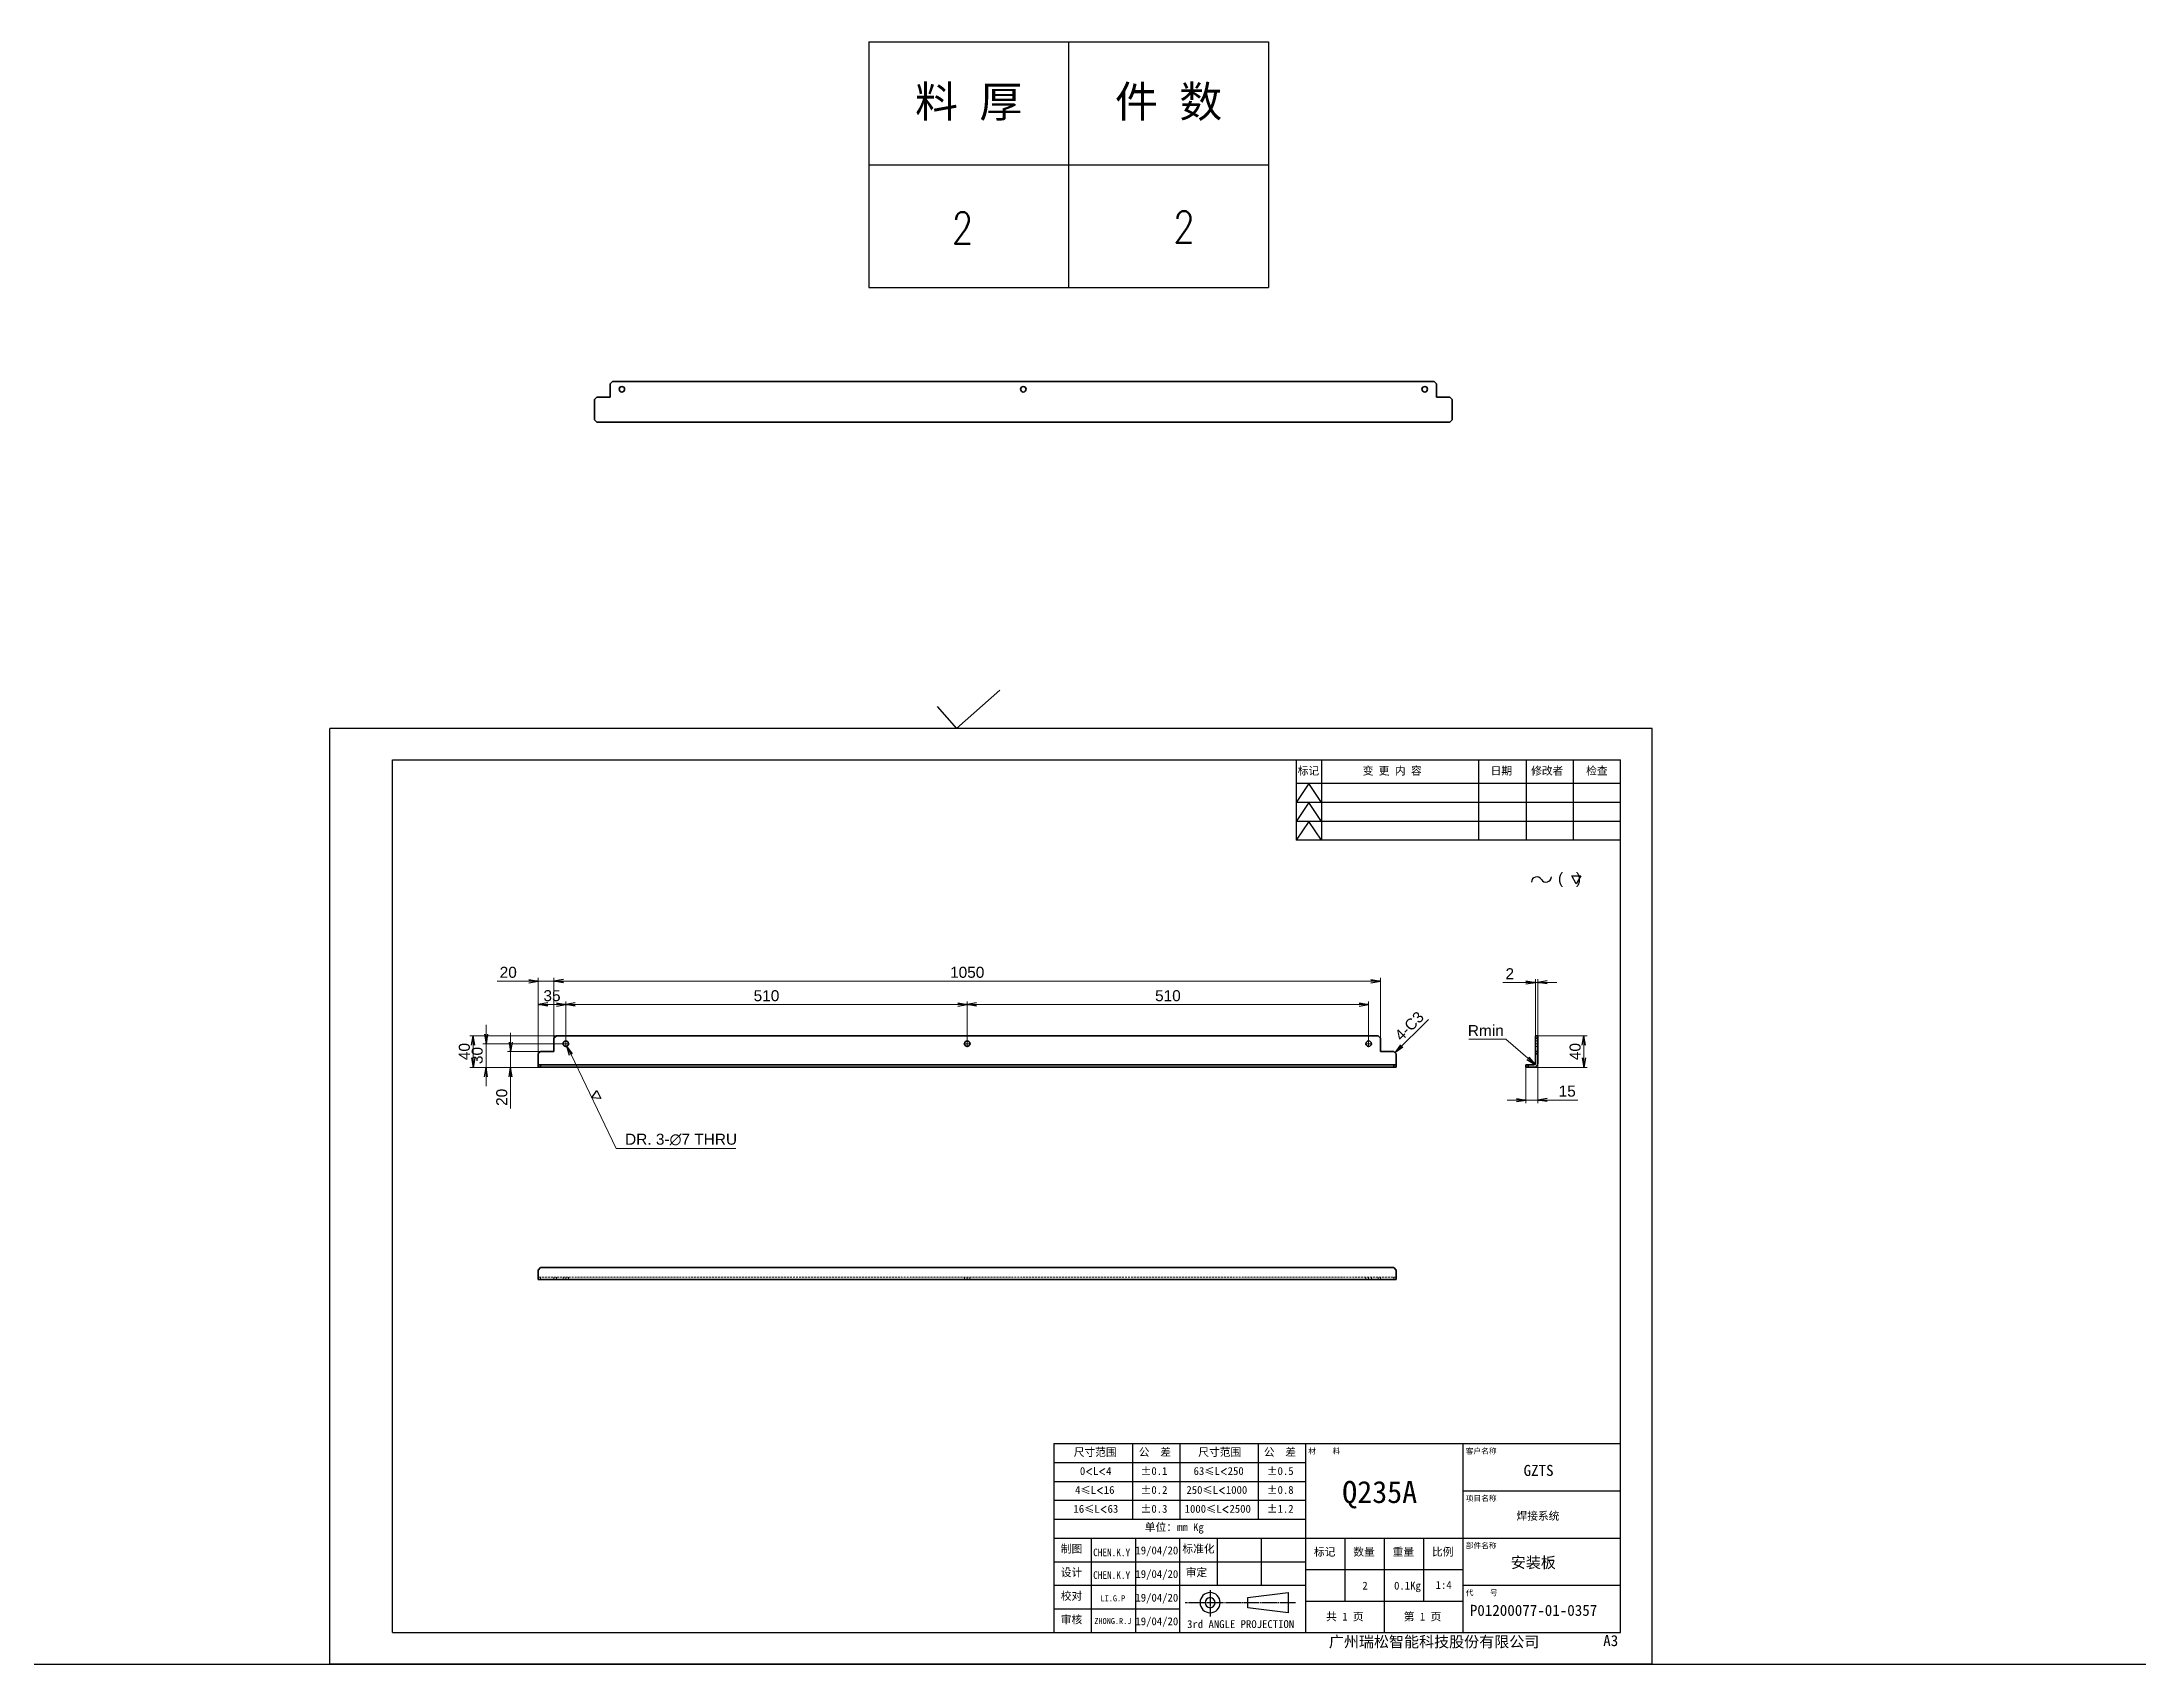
# Model space of a CAD drawing. Header units: millimetres. Extents: x -1727 to 307751, y -105919 to 6637.
# Drawn here: x 19377 to 22040, y -21091 to -19031 of the extents above; entities that cross this region are included whole.
import ezdxf
from ezdxf.enums import TextEntityAlignment as Align

# ---------------------------------------------------------------- set-up
doc = ezdxf.new("R2010")
doc.units = ezdxf.units.MM
doc.linetypes.add('CENTER-HOKUTO', pattern=[23, 20, -1, 1, -1])
doc.linetypes.add('HIDDEN-HOKUTO', pattern=[3.8, 2.5, -1.3])
for name, color, linetype in [('AM_7', 2, 'CENTER-HOKUTO'), ('AM_HID', 1, 'HIDDEN-HOKUTO'), ('TITLE_FRAME', 7, 'Continuous'), ('WORD_DIM', 253, 'Continuous')]:
    doc.layers.add(name, color=color, linetype=linetype)
doc.layers.add('SOLID LINE', color=7, linetype='Continuous', lineweight=30)
doc.styles.add('DIM', font='txt.shx', dxfattribs={"width": 0.8, "bigfont": 'bigfont.shx'})
doc.styles.get("Standard").update_dxf_attribs({"font": 'arial.ttf'})
doc.dimstyles.new('STANDARD 1-4', dxfattribs={"dimscale": 4, "dimtxt": 3.5, "dimasz": 3, "dimexe": 1, "dimexo": 0, "dimgap": 1, "dimtad": 3, "dimdsep": 46, "dimtxsty": 'Standard', "dimblk1": 'OPEN', "dimblk2": 'OPEN', "dimsah": 1, "dimcen": 0, "dimclrd": 256, "dimclre": 256, "dimclrt": 3, "dimazin": 2, "dimtfac": 1, "dimtmove": 0, "dimatfit": 3, "dimldrblk": 'OPEN', "dimfxl": 0, "dimtolj": 1, "dimtzin": 0, "dimlwd": 13, "dimlwe": 13, "dimarcsym": 0})
doc.dimstyles.new('STANDARD 1-4$3', dxfattribs={"dimscale": 4, "dimtxt": 3.5, "dimasz": 3, "dimexe": 1, "dimexo": 0, "dimgap": 1, "dimtad": 3, "dimtoh": 1, "dimdsep": 46, "dimtxsty": 'Standard', "dimblk1": 'OPEN', "dimblk2": 'OPEN', "dimsah": 1, "dimcen": 0, "dimclrd": 256, "dimclre": 256, "dimclrt": 3, "dimazin": 2, "dimtfac": 1, "dimtmove": 0, "dimatfit": 3, "dimldrblk": 'OPEN', "dimfxl": 0, "dimtolj": 1, "dimtzin": 0, "dimlwd": 13, "dimlwe": 13, "dimarcsym": 0})
doc.dimstyles.new('STANDARD 1-4$4', dxfattribs={"dimscale": 4, "dimtxt": 3.5, "dimasz": 3, "dimexe": 1, "dimexo": 0, "dimgap": 1, "dimtad": 3, "dimtoh": 1, "dimdsep": 46, "dimtxsty": 'Standard', "dimblk1": 'OPEN', "dimblk2": 'OPEN', "dimsah": 1, "dimcen": 0, "dimclrd": 256, "dimclre": 256, "dimclrt": 3, "dimazin": 2, "dimtfac": 1, "dimtmove": 0, "dimatfit": 3, "dimldrblk": 'OPEN', "dimfxl": 0, "dimtolj": 1, "dimtzin": 0, "dimlwd": 13, "dimlwe": 13, "dimarcsym": 0})

# ---------------------------------------------------------------- blocks, each defined once
blk = doc.blocks.new('shiage0')
at = {"layer": 'WORD_DIM', "color": 3, "linetype": 'Continuous'}
for centre, start, end in [((1.69, 0), 30, 180), ((4.61, 1.69), 210, 0)]:
    blk.add_arc(centre, 1.69, start, end, dxfattribs=at)
blk = doc.blocks.new('12')
at = {"layer": 'TITLE_FRAME', "color": 3, "linetype": 'Continuous'}
blk.add_lwpolyline([(20.46, 3.03), (19.01, 5.53), (21.9, 5.53)], close=True, dxfattribs=at)
blk.add_blockref('shiage0', (6.23, 3.56), dxfattribs=at)
blk.add_text('(   )', height=3.5, dxfattribs=at).set_placement((14.64, 3.08))
blk = doc.blocks.new('_OPEN')
at = {"color": 0}
for p, q in [((-1, 0.17), (0, 0)), ((-1, -0.17), (0, 0)), ((0, 0), (-1, 0))]:
    blk.add_line(p, q, dxfattribs=at)
blk = doc.blocks.new('*D838')
at = {"layer": 'DEFPOINTS', "color": 0, "linetype": 'Continuous', "ltscale": 5, "transparency": 16777216}
for p in [(21262.6, -20332.9), (21277.6, -20326.5), (21277.6, -20374.4)]:
    blk.add_point(p, dxfattribs=at)
at = {"layer": 'WORD_DIM', "linetype": 'Continuous', "lineweight": 13, "ltscale": 5, "transparency": 16777216}
for p, q in [((21262.6, -20332.9), (21262.6, -20378.4)), ((21277.6, -20326.5), (21277.6, -20378.4)), ((21250.6, -20374.4), (21238.6, -20374.4)), ((21262.6, -20374.4), (21277.6, -20374.4)), ((21289.6, -20374.4), (21328.4, -20374.4))]:
    blk.add_line(p, q, dxfattribs=at)
at = {"layer": 'WORD_DIM', "linetype": 'Continuous', "lineweight": 13, "ltscale": 5, "transparency": 16777216, "xscale": 12, "yscale": 12, "zscale": 12}
blk.add_blockref('_OPEN', (21262.6, -20374.4), dxfattribs=at)
at = {"layer": 'WORD_DIM', "linetype": 'Continuous', "lineweight": 13, "ltscale": 5, "transparency": 16777216, "xscale": 12, "yscale": 12, "zscale": 12, "rotation": 180}
blk.add_blockref('_OPEN', (21277.6, -20374.4), dxfattribs=at)
at = {"layer": 'WORD_DIM', "color": 3, "linetype": 'Continuous', "ltscale": 5, "transparency": 16777216, "insert": (21315, -20363.2), "char_height": 14, "attachment_point": 5}
blk.add_mtext('\\A1;15', dxfattribs=at)
blk = doc.blocks.new('*D839')
at = {"layer": 'DEFPOINTS', "color": 0, "linetype": 'Continuous', "ltscale": 5, "transparency": 16777216}
for p in [(21277.6, -20292.9), (21336.2, -20292.9), (21272.6, -20332.9)]:
    blk.add_point(p, dxfattribs=at)
at = {"layer": 'WORD_DIM', "linetype": 'Continuous', "lineweight": 13, "ltscale": 5, "transparency": 16777216}
for p, q in [((21277.6, -20292.9), (21340.2, -20292.9)), ((21336.2, -20320.9), (21336.2, -20304.9)), ((21272.6, -20332.9), (21340.2, -20332.9))]:
    blk.add_line(p, q, dxfattribs=at)
at = {"layer": 'WORD_DIM', "linetype": 'Continuous', "lineweight": 13, "ltscale": 5, "transparency": 16777216, "xscale": 12, "yscale": 12, "zscale": 12}
for p, rotation in [((21336.2, -20292.9), 90), ((21336.2, -20332.9), 270)]:
    blk.add_blockref('_OPEN', p, dxfattribs=dict(at, rotation=rotation))
at = {"layer": 'WORD_DIM', "color": 3, "linetype": 'Continuous', "ltscale": 5, "transparency": 16777216, "insert": (21325.1, -20312.9), "char_height": 14, "attachment_point": 5, "rotation": 90}
blk.add_mtext('\\A1;40', dxfattribs=at)
blk = doc.blocks.new('*D840')
at = {"layer": 'DEFPOINTS', "color": 0, "linetype": 'Continuous', "ltscale": 5, "transparency": 16777216}
for p in [(21272.6, -20327.9), (21274.1, -20329.2)]:
    blk.add_point(p, dxfattribs=at)
at = {"layer": 'WORD_DIM', "linetype": 'ByBlock', "lineweight": 13, "ltscale": 5, "transparency": 16777216}
for p, q in [((21190.2, -20297.2), (21236.9, -20297.2)), ((21236.9, -20297.2), (21265, -20321.3))]:
    blk.add_line(p, q, dxfattribs=at)
at = {"layer": 'WORD_DIM', "linetype": 'Continuous', "lineweight": 13, "ltscale": 5, "transparency": 16777216, "xscale": 12, "yscale": 12, "zscale": 12, "rotation": 319.2910972213878}
blk.add_blockref('_OPEN', (21274.1, -20329.2), dxfattribs=at)
at = {"layer": 'WORD_DIM', "color": 3, "linetype": 'Continuous', "ltscale": 5, "transparency": 16777216, "insert": (21211.6, -20286.2), "char_height": 14, "attachment_point": 5}
blk.add_mtext('\\A1;Rmin', dxfattribs=at)
blk = doc.blocks.new('*D841')
at = {"layer": 'DEFPOINTS', "color": 0, "linetype": 'Continuous', "ltscale": 5, "transparency": 16777216}
for p in [(20030.7, -20292.9), (19925, -20332.9), (20007.7, -20332.9)]:
    blk.add_point(p, dxfattribs=at)
at = {"layer": 'WORD_DIM', "linetype": 'Continuous', "lineweight": 13, "ltscale": 5, "transparency": 16777216}
for p, q in [((20030.7, -20292.9), (19921, -20292.9)), ((19925, -20304.9), (19925, -20320.9)), ((20007.7, -20332.9), (19921, -20332.9))]:
    blk.add_line(p, q, dxfattribs=at)
at = {"layer": 'WORD_DIM', "linetype": 'Continuous', "lineweight": 13, "ltscale": 5, "transparency": 16777216, "xscale": 12, "yscale": 12, "zscale": 12}
for p, rotation in [((19925, -20292.9), 90), ((19925, -20332.9), 270)]:
    blk.add_blockref('_OPEN', p, dxfattribs=dict(at, rotation=rotation))
at = {"layer": 'WORD_DIM', "color": 3, "linetype": 'Continuous', "ltscale": 5, "transparency": 16777216, "insert": (19913.9, -20312.9), "char_height": 14, "attachment_point": 5, "rotation": 90}
blk.add_mtext('\\A1;40', dxfattribs=at)
blk = doc.blocks.new('*D842')
at = {"layer": 'DEFPOINTS', "color": 0, "linetype": 'Continuous', "ltscale": 5, "transparency": 16777216}
for p in [(20007.7, -20223.4), (20007.7, -20315.9), (20027.7, -20295.9)]:
    blk.add_point(p, dxfattribs=at)
at = {"layer": 'WORD_DIM', "linetype": 'Continuous', "lineweight": 13, "ltscale": 5, "transparency": 16777216}
for p, q in [((19995.7, -20223.4), (19955.5, -20223.4)), ((20007.7, -20315.9), (20007.7, -20219.4)), ((20027.7, -20223.4), (20007.7, -20223.4)), ((20027.7, -20295.9), (20027.7, -20219.4)), ((20039.7, -20223.4), (20051.7, -20223.4))]:
    blk.add_line(p, q, dxfattribs=at)
at = {"layer": 'WORD_DIM', "linetype": 'Continuous', "lineweight": 13, "ltscale": 5, "transparency": 16777216, "xscale": 12, "yscale": 12, "zscale": 12}
blk.add_blockref('_OPEN', (20007.7, -20223.4), dxfattribs=at)
at = {"layer": 'WORD_DIM', "linetype": 'Continuous', "lineweight": 13, "ltscale": 5, "transparency": 16777216, "xscale": 12, "yscale": 12, "zscale": 12, "rotation": 180}
blk.add_blockref('_OPEN', (20027.7, -20223.4), dxfattribs=at)
at = {"layer": 'WORD_DIM', "color": 3, "linetype": 'Continuous', "ltscale": 5, "transparency": 16777216, "insert": (19969.6, -20212.3), "char_height": 14, "attachment_point": 5}
blk.add_mtext('\\A1;20', dxfattribs=at)
blk = doc.blocks.new('*D843')
at = {"layer": 'DEFPOINTS', "color": 0, "linetype": 'Continuous', "ltscale": 5, "transparency": 16777216}
for p in [(21077.7, -20223.4), (20027.7, -20295.9), (21077.7, -20295.9)]:
    blk.add_point(p, dxfattribs=at)
at = {"layer": 'WORD_DIM', "linetype": 'Continuous', "lineweight": 13, "ltscale": 5, "transparency": 16777216}
for p, q in [((20027.7, -20295.9), (20027.7, -20219.4)), ((20039.7, -20223.4), (21065.7, -20223.4)), ((21077.7, -20295.9), (21077.7, -20219.4))]:
    blk.add_line(p, q, dxfattribs=at)
at = {"layer": 'WORD_DIM', "linetype": 'Continuous', "lineweight": 13, "ltscale": 5, "transparency": 16777216, "xscale": 12, "yscale": 12, "zscale": 12, "rotation": 180}
blk.add_blockref('_OPEN', (20027.7, -20223.4), dxfattribs=at)
at = {"layer": 'WORD_DIM', "linetype": 'Continuous', "lineweight": 13, "ltscale": 5, "transparency": 16777216, "xscale": 12, "yscale": 12, "zscale": 12}
blk.add_blockref('_OPEN', (21077.7, -20223.4), dxfattribs=at)
at = {"layer": 'WORD_DIM', "color": 3, "linetype": 'Continuous', "ltscale": 5, "transparency": 16777216, "insert": (20552.7, -20212.3), "char_height": 14, "attachment_point": 5}
blk.add_mtext('\\A1;1050', dxfattribs=at)
blk = doc.blocks.new('*D844')
at = {"layer": 'DEFPOINTS', "color": 0, "linetype": 'Continuous', "ltscale": 5, "transparency": 16777216}
for p in [(20010.7, -20312.9), (19972.6, -20332.9), (20010.7, -20332.9)]:
    blk.add_point(p, dxfattribs=at)
at = {"layer": 'WORD_DIM', "linetype": 'Continuous', "lineweight": 13, "ltscale": 5, "transparency": 16777216}
for p, q in [((19972.6, -20300.9), (19972.6, -20288.9)), ((20010.7, -20312.9), (19968.6, -20312.9)), ((19972.6, -20312.9), (19972.6, -20332.9)), ((20010.7, -20332.9), (19968.6, -20332.9)), ((19972.6, -20344.9), (19972.6, -20385.1))]:
    blk.add_line(p, q, dxfattribs=at)
at = {"layer": 'WORD_DIM', "linetype": 'Continuous', "lineweight": 13, "ltscale": 5, "transparency": 16777216, "xscale": 12, "yscale": 12, "zscale": 12}
for p, rotation in [((19972.6, -20312.9), 270), ((19972.6, -20332.9), 90)]:
    blk.add_blockref('_OPEN', p, dxfattribs=dict(at, rotation=rotation))
at = {"layer": 'WORD_DIM', "color": 3, "linetype": 'Continuous', "ltscale": 5, "transparency": 16777216, "insert": (19961.4, -20371), "char_height": 14, "attachment_point": 5, "rotation": 90}
blk.add_mtext('\\A1;20', dxfattribs=at)
blk = doc.blocks.new('*D845')
at = {"layer": 'DEFPOINTS', "color": 0, "linetype": 'Continuous', "ltscale": 5, "transparency": 16777216}
for p in [(20042.7, -20253.1), (20007.7, -20315.9), (20042.7, -20298.3)]:
    blk.add_point(p, dxfattribs=at)
at = {"layer": 'WORD_DIM', "linetype": 'Continuous', "lineweight": 13, "ltscale": 5, "transparency": 16777216}
for p, q in [((20007.7, -20315.9), (20007.7, -20249.1)), ((20019.7, -20253.1), (20030.7, -20253.1)), ((20042.7, -20298.3), (20042.7, -20249.1))]:
    blk.add_line(p, q, dxfattribs=at)
at = {"layer": 'WORD_DIM', "linetype": 'Continuous', "lineweight": 13, "ltscale": 5, "transparency": 16777216, "xscale": 12, "yscale": 12, "zscale": 12, "rotation": 180}
blk.add_blockref('_OPEN', (20007.7, -20253.1), dxfattribs=at)
at = {"layer": 'WORD_DIM', "linetype": 'Continuous', "lineweight": 13, "ltscale": 5, "transparency": 16777216, "xscale": 12, "yscale": 12, "zscale": 12}
blk.add_blockref('_OPEN', (20042.7, -20253.1), dxfattribs=at)
at = {"layer": 'WORD_DIM', "color": 3, "linetype": 'Continuous', "ltscale": 5, "transparency": 16777216, "insert": (20025.2, -20242), "char_height": 14, "attachment_point": 5}
blk.add_mtext('\\A1;35', dxfattribs=at)
blk = doc.blocks.new('*D846')
at = {"layer": 'DEFPOINTS', "color": 0, "linetype": 'Continuous', "ltscale": 5, "transparency": 16777216}
for p in [(20552.7, -20253.1), (20042.7, -20298.3), (20552.7, -20298.3)]:
    blk.add_point(p, dxfattribs=at)
at = {"layer": 'WORD_DIM', "linetype": 'Continuous', "lineweight": 13, "ltscale": 5, "transparency": 16777216}
for p, q in [((20042.7, -20298.3), (20042.7, -20249.1)), ((20054.7, -20253.1), (20540.7, -20253.1)), ((20552.7, -20298.3), (20552.7, -20249.1))]:
    blk.add_line(p, q, dxfattribs=at)
at = {"layer": 'WORD_DIM', "linetype": 'Continuous', "lineweight": 13, "ltscale": 5, "transparency": 16777216, "xscale": 12, "yscale": 12, "zscale": 12, "rotation": 180}
blk.add_blockref('_OPEN', (20042.7, -20253.1), dxfattribs=at)
at = {"layer": 'WORD_DIM', "linetype": 'Continuous', "lineweight": 13, "ltscale": 5, "transparency": 16777216, "xscale": 12, "yscale": 12, "zscale": 12}
blk.add_blockref('_OPEN', (20552.7, -20253.1), dxfattribs=at)
at = {"layer": 'WORD_DIM', "color": 3, "linetype": 'Continuous', "ltscale": 5, "transparency": 16777216, "insert": (20297.7, -20242), "char_height": 14, "attachment_point": 5}
blk.add_mtext('\\A1;510', dxfattribs=at)
blk = doc.blocks.new('*D847')
at = {"layer": 'DEFPOINTS', "color": 0, "linetype": 'Continuous', "ltscale": 5, "transparency": 16777216}
for p in [(21062.7, -20253.1), (20552.7, -20298.3), (21062.7, -20298.3)]:
    blk.add_point(p, dxfattribs=at)
at = {"layer": 'WORD_DIM', "linetype": 'Continuous', "lineweight": 13, "ltscale": 5, "transparency": 16777216}
for p, q in [((20552.7, -20298.3), (20552.7, -20249.1)), ((20564.7, -20253.1), (21050.7, -20253.1)), ((21062.7, -20298.3), (21062.7, -20249.1))]:
    blk.add_line(p, q, dxfattribs=at)
at = {"layer": 'WORD_DIM', "linetype": 'Continuous', "lineweight": 13, "ltscale": 5, "transparency": 16777216, "xscale": 12, "yscale": 12, "zscale": 12, "rotation": 180}
blk.add_blockref('_OPEN', (20552.7, -20253.1), dxfattribs=at)
at = {"layer": 'WORD_DIM', "linetype": 'Continuous', "lineweight": 13, "ltscale": 5, "transparency": 16777216, "xscale": 12, "yscale": 12, "zscale": 12}
blk.add_blockref('_OPEN', (21062.7, -20253.1), dxfattribs=at)
at = {"layer": 'WORD_DIM', "color": 3, "linetype": 'Continuous', "ltscale": 5, "transparency": 16777216, "insert": (20807.7, -20242), "char_height": 14, "attachment_point": 5}
blk.add_mtext('\\A1;510', dxfattribs=at)
blk = doc.blocks.new('*D848')
at = {"layer": 'DEFPOINTS', "color": 0, "linetype": 'Continuous', "ltscale": 5, "transparency": 16777216}
for p in [(20038.1, -20302.9), (19941.4, -20332.9), (20007.7, -20332.9)]:
    blk.add_point(p, dxfattribs=at)
at = {"layer": 'WORD_DIM', "linetype": 'Continuous', "lineweight": 13, "ltscale": 5, "transparency": 16777216}
for p, q in [((19941.4, -20290.9), (19941.4, -20278.9)), ((20038.1, -20302.9), (19937.4, -20302.9)), ((19941.4, -20302.9), (19941.4, -20332.9)), ((20007.7, -20332.9), (19937.4, -20332.9)), ((19941.4, -20344.9), (19941.4, -20356.9))]:
    blk.add_line(p, q, dxfattribs=at)
at = {"layer": 'WORD_DIM', "linetype": 'Continuous', "lineweight": 13, "ltscale": 5, "transparency": 16777216, "xscale": 12, "yscale": 12, "zscale": 12}
for p, rotation in [((19941.4, -20302.9), 270), ((19941.4, -20332.9), 90)]:
    blk.add_blockref('_OPEN', p, dxfattribs=dict(at, rotation=rotation))
at = {"layer": 'WORD_DIM', "color": 3, "linetype": 'Continuous', "ltscale": 5, "transparency": 16777216, "insert": (19930.2, -20317.9), "char_height": 14, "attachment_point": 5, "rotation": 90}
blk.add_mtext('\\A1;30', dxfattribs=at)
blk = doc.blocks.new('*D849')
at = {"layer": 'DEFPOINTS', "color": 0, "linetype": 'Continuous', "ltscale": 5, "transparency": 16777216}
for p in [(20041.2, -20299.7), (20044.2, -20306)]:
    blk.add_point(p, dxfattribs=at)
at = {"layer": 'WORD_DIM', "linetype": 'Continuous', "lineweight": 13, "ltscale": 5, "transparency": 16777216}
for p, q in [((20106.8, -20436.1), (20049.4, -20316.8)), ((20258.8, -20436.1), (20106.8, -20436.1))]:
    blk.add_line(p, q, dxfattribs=at)
at = {"layer": 'WORD_DIM', "linetype": 'Continuous', "lineweight": 13, "ltscale": 5, "transparency": 16777216, "xscale": 12, "yscale": 12, "zscale": 12, "rotation": 115.6951908472798}
blk.add_blockref('_OPEN', (20044.2, -20306), dxfattribs=at)
at = {"layer": 'WORD_DIM', "color": 3, "linetype": 'Continuous', "ltscale": 5, "transparency": 16777216, "insert": (20189.2, -20424.6), "char_height": 14, "attachment_point": 5}
blk.add_mtext('\\A1;DR. 3-∅7 THRU', dxfattribs=at)
blk = doc.blocks.new('shiage1')
at = {"layer": 'WORD_DIM', "color": 3, "linetype": 'Continuous'}
for p, q in [((0, 0), (-1.44, 2.5)), ((-1.44, 2.5), (1.44, 2.5)), ((1.44, 2.5), (0, 0))]:
    blk.add_line(p, q, dxfattribs=at)
blk = doc.blocks.new('*D850')
at = {"layer": 'DEFPOINTS', "color": 0, "linetype": 'Continuous', "ltscale": 5, "transparency": 16777216}
for p in [(21274.6, -20225), (21274.6, -20292.9), (21277.6, -20292.9)]:
    blk.add_point(p, dxfattribs=at)
at = {"layer": 'WORD_DIM', "linetype": 'Continuous', "lineweight": 13, "ltscale": 5, "transparency": 16777216}
for p, q in [((21262.6, -20225), (21233.3, -20225)), ((21274.6, -20292.9), (21274.6, -20221)), ((21277.6, -20225), (21274.6, -20225)), ((21277.6, -20292.9), (21277.6, -20221)), ((21289.6, -20225), (21301.6, -20225))]:
    blk.add_line(p, q, dxfattribs=at)
at = {"layer": 'WORD_DIM', "linetype": 'Continuous', "lineweight": 13, "ltscale": 5, "transparency": 16777216, "xscale": 12, "yscale": 12, "zscale": 12}
blk.add_blockref('_OPEN', (21274.6, -20225), dxfattribs=at)
at = {"layer": 'WORD_DIM', "linetype": 'Continuous', "lineweight": 13, "ltscale": 5, "transparency": 16777216, "xscale": 12, "yscale": 12, "zscale": 12, "rotation": 180}
blk.add_blockref('_OPEN', (21277.6, -20225), dxfattribs=at)
at = {"layer": 'WORD_DIM', "color": 3, "linetype": 'Continuous', "ltscale": 5, "transparency": 16777216, "insert": (21242, -20214), "char_height": 14, "attachment_point": 5}
blk.add_mtext('\\A1;2', dxfattribs=at)
blk = doc.blocks.new('*T16')
at = {"color": 0, "linetype": 'ByBlock', "lineweight": -2, "transparency": 16777216}
for p, q in [((0, 0), (127, 0)), ((0, 0), (0, -78)), ((63.5, 0), (63.5, -78)), ((127, 0), (127, -78)), ((0, -39), (127, -39)), ((0, -78), (127, -78))]:
    blk.add_line(p, q, dxfattribs=at)
at = {"color": 0, "transparency": 16777216, "char_height": 10, "width": 60.5, "attachment_point": 5}
for s, insert in [('{\\fSimSun|b0|i0|c134|p2;料 厚}', (31.75, -19.5)), ('{\\fSimSun|b0|i0|c134|p2;件 数}', (95.25, -19.5))]:
    blk.add_mtext(s, dxfattribs=dict(at, insert=insert))
blk = doc.blocks.new('拆图参数')
blk.add_blockref('*T16', (-63.5, 78))
at = {"style": 'DIM', "width": 0.8}
blk.add_attdef('6', text='', height=10, dxfattribs=at).set_placement((-37.13, 18.91), align=Align.MIDDLE_LEFT)
blk.add_attdef('1', text='', height=10, dxfattribs=at).set_placement((36.65, 19.27), align=Align.MIDDLE_CENTER)

msp = doc.modelspace()

# ---------------------------------------------------------------- linework, layer by layer
at = {"color": 7, "lineweight": 35, "ltscale": 0.106066}
for p, q in [((20101.99037, -19461.84984), (20098.99037, -19464.84984)), ((21145.99036, -19461.84984), (21148.99036, -19464.84984)), ((20078.99037, -19484.84984), (20081.99037, -19481.84984)), ((21168.99036, -19484.84984), (21165.99036, -19481.84984)), ((20007.69773, -20315.86885), (20010.69773, -20312.86885)), ((20030.69773, -20292.86885), (20027.69773, -20295.86885)), ((21074.69773, -20292.86885), (21077.69773, -20295.86885)), ((21097.69773, -20315.86885), (21094.69773, -20312.86885)), ((20010.69777, -20587.24888), (20007.69776, -20590.24888)), ((21094.69773, -20587.25279), (21097.69773, -20590.25279))]:
    msp.add_line(p, q, dxfattribs=at)
at = {"color": 7, "lineweight": 35, "ltscale": 0.425}
for p, q in [((20098.99037, -19464.84984), (20098.99037, -19481.84984)), ((21148.99036, -19464.84984), (21148.99036, -19481.84984)), ((20081.99037, -19481.84984), (20098.99037, -19481.84984)), ((21165.99036, -19481.84984), (21148.99036, -19481.84984)), ((20010.69773, -20312.86885), (20027.69773, -20312.86885)), ((20027.69773, -20295.86885), (20027.69773, -20312.86885)), ((21077.69773, -20295.86885), (21077.69773, -20312.86885)), ((21094.69773, -20312.86885), (21077.69773, -20312.86885)), ((21274.58768, -20295.86885), (21274.58756, -20312.86885)), ((21277.58768, -20295.86885), (21277.58756, -20312.86885))]:
    msp.add_line(p, q, dxfattribs=at)
at = {"color": 7, "lineweight": 35}
for p, q in [((21145.99036, -19461.84984), (20101.99037, -19461.84984)), ((20078.99036, -19510.84984), (20081.99036, -19513.84984)), ((21165.99036, -19513.84984), (20081.99036, -19513.84984)), ((21074.69773, -20292.86885), (20030.69773, -20292.86885)), ((21094.69773, -20329.86885), (20010.69777, -20329.86885)), ((21094.69773, -20332.86885), (20010.69777, -20332.86885)), ((21097.6976, -20602.25279), (20007.69772, -20602.24888)), ((21094.69773, -20587.25279), (20010.69777, -20587.24888))]:
    msp.add_line(p, q, dxfattribs=at)
at = {"color": 7, "lineweight": 35, "ltscale": 0.3}
for p, q in [((20078.99036, -19510.84984), (20078.99037, -19484.84984)), ((21168.99036, -19510.84984), (21168.99036, -19484.84984)), ((21165.99036, -19513.84984), (21168.99036, -19510.84984)), ((20007.69773, -20327.86885), (20007.69773, -20315.86885)), ((21097.69773, -20327.86885), (21097.69773, -20315.86885)), ((21274.58768, -20327.86885), (21274.58768, -20315.86885)), ((21277.58768, -20327.86885), (21277.58768, -20315.86885))]:
    msp.add_line(p, q, dxfattribs=at)
at = {"color": 7, "lineweight": 35, "ltscale": 0.075}
for p, q in [((21277.58768, -20292.86885), (21274.58768, -20292.86885)), ((21274.58768, -20292.86885), (21274.58768, -20295.86885)), ((21277.58768, -20295.86885), (21274.58768, -20295.86885)), ((21277.58768, -20312.86885), (21274.58768, -20312.86885)), ((21274.58768, -20315.86885), (21274.58768, -20312.86885)), ((21277.58768, -20315.86885), (21274.58768, -20315.86885)), ((21277.58768, -20292.86885), (21277.58768, -20295.86885)), ((21277.58768, -20315.86885), (21277.58768, -20312.86885)), ((20010.69777, -20329.86885), (20007.69776, -20329.86885)), ((20007.69776, -20332.86885), (20007.69776, -20329.86885)), ((20010.69777, -20332.86885), (20007.69776, -20332.86885)), ((20010.69777, -20332.86885), (20010.69777, -20329.86885)), ((21094.69773, -20332.86885), (21094.69773, -20329.86885)), ((21094.69773, -20329.86885), (21097.69773, -20329.86885)), ((21094.69773, -20332.86885), (21097.69773, -20332.86885)), ((21097.69773, -20332.86885), (21097.69773, -20329.86885)), ((21262.58768, -20332.86885), (21262.58768, -20329.86885)), ((21262.58768, -20329.86885), (21265.58768, -20329.86885)), ((21262.58768, -20332.86885), (21265.58768, -20332.86885)), ((21265.58768, -20332.86885), (21265.58768, -20329.86885))]:
    msp.add_line(p, q, dxfattribs=at)
at = {"color": 7, "lineweight": 35, "ltscale": 0.05}
for p, q in [((20007.69774, -20329.86885), (20007.69774, -20327.86885)), ((21097.69773, -20329.86885), (21097.69773, -20327.86885))]:
    msp.add_line(p, q, dxfattribs=at)
at = {"color": 7, "lineweight": 35, "ltscale": 0.175}
for p, q in [((21265.58768, -20329.86885), (21272.58768, -20329.86885)), ((21265.58768, -20332.86885), (21272.58768, -20332.86885)), ((20007.69776, -20590.24888), (20007.69774, -20597.24888)), ((21097.69773, -20590.25279), (21097.69773, -20597.25279))]:
    msp.add_line(p, q, dxfattribs=at)
at = {"color": 7, "lineweight": 35, "ltscale": 0.125}
for p, q in [((20007.69772, -20602.24888), (20007.69774, -20597.24888)), ((21097.6976, -20602.25279), (21097.69773, -20597.25279))]:
    msp.add_line(p, q, dxfattribs=at)
msp.add_line((-591.11251, -21090.61879), (40486.51144, -21090.61879))
at = {"color": 7, "lineweight": 35}
for centre in [(20113.99037, -19471.84984), (20623.99036, -19471.84984), (21133.99036, -19471.84984), (20042.69773, -20302.86885), (20552.69773, -20302.86885), (21062.69773, -20302.86885)]:
    msp.add_circle(centre, 3.5, dxfattribs=at)
for radius in [5, 2]:
    msp.add_arc((21272.58768, -20327.86885), radius, 269.99986089, 359.9998588, dxfattribs=at)
at = {"layer": 'AM_7', "lineweight": 13, "ltscale": 0.2275}
msp.add_line((20047.24774, -20302.86885), (20038.14773, -20302.86885), dxfattribs=at)
at = {"layer": 'AM_7', "lineweight": 13, "ltscale": 0.22749}
for p, q in [((20042.69773, -20298.31905), (20042.69773, -20307.41866)), ((20552.69773, -20298.31905), (20552.69773, -20307.41866)), ((21062.69773, -20298.31905), (21062.69773, -20307.41866))]:
    msp.add_line(p, q, dxfattribs=at)
at = {"layer": 'AM_7', "lineweight": 13, "ltscale": 0.227499}
for p, q in [((20557.24771, -20302.86885), (20548.14774, -20302.86885)), ((21067.24765, -20302.86885), (21058.14768, -20302.86885))]:
    msp.add_line(p, q, dxfattribs=at)
at = {"layer": 'AM_7', "lineweight": 13, "ltscale": 0.090125}
msp.add_line((21277.88798, -20302.86885), (21274.283, -20302.86885), dxfattribs=at)
at = {"layer": 'AM_7', "lineweight": 13, "ltscale": 0.089999}
for p, q in [((20042.69772, -20602.54905), (20042.69773, -20598.94908)), ((20552.69773, -20602.55088), (20552.69773, -20598.95091)), ((21062.6976, -20602.55272), (21062.69773, -20598.95274))]:
    msp.add_line(p, q, dxfattribs=at)
at = {"layer": 'AM_HID', "lineweight": 13, "ltscale": 0.075}
for p, q in [((21274.58378, -20315.86885), (21277.58378, -20315.86885)), ((21277.5839, -20295.86885), (21274.5839, -20295.86885)), ((21277.5839, -20299.36885), (21274.5839, -20299.36885)), ((21277.5839, -20306.36885), (21274.5839, -20306.36885)), ((21277.58573, -20299.36885), (21274.58573, -20299.36885)), ((21277.58573, -20306.36885), (21274.58573, -20306.36885)), ((21277.58756, -20299.36885), (21274.58756, -20299.36885)), ((21277.58756, -20306.36885), (21274.58756, -20306.36885)), ((21265.58378, -20332.86885), (21265.58378, -20329.86885)), ((20010.69773, -20599.24888), (20010.69772, -20602.24888)), ((20027.69772, -20602.249), (20027.69773, -20599.249)), ((20030.69772, -20602.249), (20030.69773, -20599.249)), ((20039.19772, -20602.249), (20039.19773, -20599.249)), ((20046.19773, -20602.249), (20046.19773, -20599.249)), ((20549.19773, -20602.25084), (20549.19773, -20599.25084)), ((20556.19773, -20602.25084), (20556.19773, -20599.25084)), ((21059.1976, -20602.25267), (21059.19773, -20599.25267)), ((21066.1976, -20602.25267), (21066.19773, -20599.25267)), ((21074.6976, -20602.25279), (21074.69773, -20599.25279)), ((21077.6976, -20602.25267), (21077.69773, -20599.25267)), ((21094.6976, -20602.25279), (21094.69773, -20599.25279))]:
    msp.add_line(p, q, dxfattribs=at)
at = {"layer": 'AM_HID', "lineweight": 13}
msp.add_line((21097.69773, -20599.25279), (20007.69773, -20599.24888), dxfattribs=at)
at = {"layer": 'TITLE_FRAME', "linetype": 'Continuous'}
for p, q in [((19822.75372, -19942.61897), (21382.75372, -19942.61897)), ((19822.75372, -21050.61897), (19822.75372, -19942.61897)), ((20970.75372, -19942.61897), (20970.75372, -20044.61897)), ((21002.75372, -19942.61897), (21002.75372, -20044.61897)), ((21202.75372, -20044.61897), (21202.75372, -19942.61897)), ((21262.75372, -19942.61897), (21262.75372, -20044.61897)), ((21322.75372, -19942.61897), (21322.75372, -20044.61897)), ((21382.75372, -21050.61897), (21382.75372, -19942.61897)), ((21382.75372, -19972.61897), (20970.75372, -19972.61897)), ((20986.75372, -19972.61897), (20970.75372, -19996.61897)), ((21002.75372, -19996.61897), (20986.75372, -19972.61897)), ((21382.75372, -19996.61897), (20970.75372, -19996.61897)), ((20986.75372, -19996.61897), (20970.75372, -20020.61897)), ((21002.75372, -20020.61897), (20986.75372, -19996.61897)), ((21382.75372, -20020.61897), (20970.75372, -20020.61897)), ((20986.75372, -20020.61897), (20970.75372, -20044.61897)), ((21002.75372, -20044.61897), (20986.75372, -20020.61897)), ((21382.75372, -20044.61897), (20970.75372, -20044.61897)), ((20662.75372, -20810.61897), (21382.75372, -20810.61897)), ((20662.75372, -20810.61897), (20662.75372, -21050.61897)), ((20762.75372, -20810.61897), (20762.75372, -20906.61897)), ((20822.75372, -20810.61897), (20822.75372, -20906.61897)), ((20922.75372, -20906.61897), (20922.75372, -20810.61897)), ((20982.75372, -21050.61897), (20982.75372, -20810.61897)), ((21182.75372, -21050.61897), (21182.75372, -20810.61897)), ((20662.75372, -20834.61897), (20982.75372, -20834.61897)), ((20662.75372, -20858.61897), (20982.75372, -20858.61897)), ((21182.75372, -20870.61897), (21382.75372, -20870.61897)), ((20662.75372, -20882.61897), (20982.75372, -20882.61897)), ((20662.75372, -20906.61897), (20982.75372, -20906.61897)), ((20662.75372, -20930.61897), (21382.75372, -20930.61897)), ((20710.75372, -21050.61897), (20710.75372, -20930.61897)), ((20766.75372, -21050.61897), (20766.75372, -20930.61897)), ((20822.75372, -21050.61897), (20822.75372, -20930.61897)), ((20870.75372, -20990.61897), (20870.75372, -20930.61897)), ((20926.75372, -20990.61897), (20926.75372, -20930.61897)), ((21032.75372, -21010.61897), (21032.75372, -20930.61897)), ((21082.75372, -21050.61897), (21082.75372, -20930.61897)), ((21132.75372, -21010.61897), (21132.75372, -20930.61897)), ((20662.75372, -20960.61897), (20982.75372, -20960.61897)), ((20982.75372, -20970.61897), (21182.75372, -20970.61897)), ((20662.75372, -20990.61897), (20982.75372, -20990.61897)), ((20982.75372, -21010.61897), (21182.75372, -21010.61897)), ((21182.75372, -20990.61897), (21382.75372, -20990.61897)), ((20662.75372, -21020.61897), (20822.75372, -21020.61897)), ((19822.75372, -21050.61897), (21382.75372, -21050.61897))]:
    msp.add_line(p, q, dxfattribs=at)
at = {"layer": 'TITLE_FRAME', "color": 2, "linetype": 'CENTER-HOKUTO'}
for p, q in [((20861.29165, -20996.94529), (20861.29165, -21030.02049)), ((20969.71405, -21012.68929), (20829.68205, -21012.68929))]:
    msp.add_line(p, q, dxfattribs=at)
at = {"layer": 'TITLE_FRAME', "color": 3, "linetype": 'Continuous'}
for p, q in [((20909.29165, -21006.28929), (20960.49165, -20999.88929)), ((20909.29165, -21019.08929), (20909.29165, -21006.28929)), ((20960.49165, -20999.88929), (20960.49165, -21025.48929)), ((20960.49165, -21025.48929), (20909.29165, -21019.08929))]:
    msp.add_line(p, q, dxfattribs=at)
for radius in [12.8, 6.4]:
    msp.add_arc((20861.29165, -21012.68929), radius, 0, 359.98938268, dxfattribs=at)
at = {"layer": 'WORD_DIM', "linetype": 'Continuous', "ltscale": 5}
for p, q in [((20538.90642, -19902.61897), (20594.33996, -19853.91349)), ((20514.53536, -19874.88134), (20538.90642, -19902.61897))]:
    msp.add_line(p, q, dxfattribs=at)
at = {"layer": 'WORD_DIM', "linetype": 'Continuous'}
for p, q in [((19742.75372, -21090.61897), (19742.75372, -19902.61897)), ((21422.75372, -19902.61897), (19742.75372, -19902.61897)), ((21422.75372, -21090.61897), (21422.75372, -19902.61897)), ((21422.75372, -21090.61897), (19742.75372, -21090.61897))]:
    msp.add_line(p, q, dxfattribs=at)

# ---------------------------------------------------------------- block references
at = {"xscale": 4, "yscale": 4, "zscale": 4}
msp.add_blockref('拆图参数', (20681.54227, -19342.82383), dxfattribs=at).add_auto_attribs({'1': '2', '6': '2'})
at = {"layer": 'WORD_DIM', "color": 3, "linetype": 'Continuous', "xscale": 4, "yscale": 4, "zscale": 4}
msp.add_blockref('12', (21244.7092, -20111.98521), dxfattribs=at)
at = {"layer": 'WORD_DIM', "color": 3, "linetype": 'Continuous', "ltscale": 5, "xscale": 4.000000000001452, "yscale": 4, "zscale": 4, "rotation": 295.6951908471644}
msp.add_blockref('shiage1', (20075.80633, -20371.67821), dxfattribs=at)

# ---------------------------------------------------------------- texts
at = {"layer": 'SOLID LINE', "ltscale": 0.5}
for s, insert, char_height, width, attachment_point in [('\\pt20;{\\fSimHei|b0|i0|c134|p2;\\C3;标记}', (20972.54429, -19951.30928), 10, 181.2060754, 1), ('\\pt20;{\\fSimHei|b0|i0|c134|p2;\\C3;变 更 内 容}', (21055.16096, -19951.30928), 10, 181.2060754, 1), ('\\pt20;{\\fSimHei|b0|i0|c134|p2;\\C3;日期}', (21217.65119, -19951.30928), 10, 181.2060754, 1), ('\\pt20;{\\fSimHei|b0|i0|c134|p2;\\C3;修改者}', (21269.12105, -19951.30928), 10, 181.2060754, 1), ('\\pt20;{\\fSimHei|b0|i0|c134|p2;\\C3;检查}', (21339.05258, -19951.30928), 10, 181.2060754, 1), ('\\pt20;{\\fSimHei|b0|i0|c134|p2;\\C3;尺寸范围}', (20688.03357, -20816.50322), 10, 181.2060754, 1), ('\\pt20;{\\fSimHei|b0|i0|c134|p2;\\C3;公  差}', (20770.64853, -20816.50322), 10, 181.2060754, 1), ('\\pt20;{\\fSimHei|b0|i0|c134|p2;\\C3;尺寸范围}', (20846.22338, -20816.50322), 10, 181.2060754, 1), ('\\pt20;{\\fSimHei|b0|i0|c134|p2;\\C3;公  差}', (20929.57796, -20816.50322), 10, 181.2060754, 1), ('{\\fSimHei|b0|i0|c134|p2;\\C3;材    料}', (20986.08643, -20816.67208), 7, 181.2060754, 1), ('\\pt14;{\\fSimHei|b0|i0|c134|p2;\\C3;客户名称}', (21186.08643, -20816.67208), 7, 181.2060754, 1), ('\\pt20;{\\fSimHei|b0|i0|c134|p2;\\C3;0\\Fromans,bigfont|c134;\\H0.9583x;<\\fSimHei|b0|i0|c134|p2;\\H1.044x;L\\Fromans,bigfont|c134;\\H0.9583x;<\\fSimHei|b0|i0|c134|p2;\\H1.044x;4}', (20695.87584, -20840.50322), 10, 181.2060754, 1), ('\\pt20;{\\fSimHei|b0|i0|c134|p2;\\C3;%%P0.1}', (20773.08308, -20840.50322), 10, 181.2060754, 1), ('\\pt20;{\\fSimHei|b0|i0|c134|p2;\\C3;63\\H0.9583x;≤\\H1.044x;L\\Fromans,bigfont|c134;\\H0.9579x;<\\fSimHei|b0|i0|c134|p2;\\H1.044x;250}', (20840.28844, -20840.50322), 10, 181.2060754, 1), ('\\pt20;{\\fSimHei|b0|i0|c134|p2;\\C3;%%P0.5}', (20933.36438, -20840.50322), 10, 181.2060754, 1), ('{\\fSimHei|b0|i0|c134|p2;\\C3;GZTS}', (21259.58385, -20837.75262), 14, 277.4036257, 1), ('\\pt20;{\\fSimHei|b0|i0|c134|p2;\\C3;4\\H0.9583x;≤\\H1.043x;L\\Fromans,bigfont|c134;\\H0.9588x;<\\fSimHei|b0|i0|c134|p2;\\H1.043x;16}', (20689.73978, -20864.50322), 10, 181.2060754, 1), ('\\pt20;{\\fSimHei|b0|i0|c134|p2;\\C3;%%P0.2}', (20773.08308, -20864.50322), 10, 181.2060754, 1), ('\\pt20;{\\fSimHei|b0|i0|c134|p2;\\C3;250\\H0.9583x;≤\\H1.044x;L\\Fromans,bigfont|c134;\\H0.9579x;<\\fSimHei|b0|i0|c134|p2;\\H1.044x;1000}', (20831.15788, -20864.50322), 10, 181.2060754, 1), ('\\pt20;{\\fSimHei|b0|i0|c134|p2;\\C3;%%P0.8}', (20933.36438, -20864.50322), 10, 181.2060754, 1), ('\\pt84;{\\fSimHei|b0|i0|c134|p2;\\C3;Q235A}', (21029.13981, -20858.12099), 28, 277.4036257, 1), ('\\pt14;{\\fSimHei|b0|i0|c134|p2;\\C3;项目名称}', (21186.08643, -20876.67208), 7, 181.2060754, 1), ('\\pt20;{\\fSimHei|b0|i0|c134|p2;\\C3;16\\H0.9583x;≤\\H1.044x;L\\Fromans,bigfont|c134;\\H0.9579x;<\\fSimHei|b0|i0|c134|p2;\\H1.044x;63}', (20687.67958, -20888.50322), 10, 181.2060754, 1), ('\\pt20;{\\fSimHei|b0|i0|c134|p2;\\C3;%%P0.3}', (20773.08308, -20888.50322), 10, 181.2060754, 1), ('\\pt20;{\\fSimHei|b0|i0|c134|p2;\\C3;%%P1.2}', (20933.36438, -20888.50322), 10, 181.2060754, 1), ('{\\fSimHei|b0|i0|c134|p2;\\C3;焊接系统\\P }', (21277.79131, -20911.42553), 10, 200, 5), ('\\pt20;{\\fSimHei|b0|i0|c134|p2;\\C3;单位：mm Kg}', (20778.34486, -20911.74633), 10, 181.2060754, 1), ('\\pt20;{\\fSimHei|b0|i0|c134|p2;\\C3;制图}', (20671.6044, -20939.20565), 10, 181.2060754, 1), ('{\\fSimHei|b0|i0|c134|p2;\\W0.9;\\C3;CHEN.K.Y}', (20736.19462, -20948.92496), 9.6, 53.76, 5), ('\\pt20;{\\fSimHei|b0|i0|c134|p2;\\C3;19/04/20}', (20766.39407, -20941.31516), 10, 181.2060754, 1), ('\\pt20;{\\fSimHei|b0|i0|c134|p2;\\C3;标准化}', (20826.11901, -20939.20565), 10, 181.2060754, 1), ('\\pt20;{\\fSimHei|b0|i0|c134|p2;\\C3;标记}', (20993.17426, -20943.14879), 10, 277.4036257, 1), ('\\pt20;{\\fSimHei|b0|i0|c134|p2;\\C3;数量}', (21043.17426, -20943.14879), 10, 277.4036257, 1), ('\\pt20;{\\fSimHei|b0|i0|c134|p2;\\C3;重量}', (21093.17426, -20943.14879), 10, 277.4036257, 1), ('\\pt20;{\\fSimHei|b0|i0|c134|p2;\\C3;比例}', (21143.17426, -20943.14879), 10, 277.4036257, 1), ('\\pt14;{\\fSimHei|b0|i0|c134|p2;\\C3;部件名称}', (21186.08643, -20936.67208), 7, 181.2060754, 1), ('{\\fSimHei|b0|i0|c134|p2;\\C3;安装板}', (21243.29303, -20954.64329), 14, 277.4036257, 1), ('\\pt20;{\\fSimHei|b0|i0|c134|p2;\\C3;设计}', (20671.6044, -20969.20565), 10, 181.2060754, 1), ('{\\fSimHei|b0|i0|c134|p2;\\W0.9;\\C3;CHEN.K.Y}', (20736.19462, -20977.72496), 9.6, 53.76, 5), ('\\pt20;{\\fSimHei|b0|i0|c134|p2;\\C3;19/04/20}', (20766.39407, -20971.31516), 10, 181.2060754, 1), ('\\pt20;{\\fSimHei|b0|i0|c134|p2;\\C3;审定}', (20830.24991, -20969.20565), 10, 181.2060754, 1), ('\\pt20;{\\fSimHei|b0|i0|c134|p2;\\C3;校对}', (20671.6044, -20999.20565), 10, 181.2060754, 1), ('\\pt46.08;{\\fSimHei|b0|i0|c134|p2;\\C3;LI.G.P}', (20737.75645, -21007.27565), 7.68, 53.76, 5), ('\\pt20;{\\fSimHei|b0|i0|c134|p2;\\C3;19/04/20}', (20766.39407, -21001.31516), 10, 181.2060754, 1), ('\\pt60;{\\fSimHei|b0|i0|c134|p2;\\C3;2}', (21054.7242, -20986.06189), 10, 277.4036257, 1), ('\\pt60;{\\fSimHei|b0|i0|c134|p2;\\C3;0.1Kg}', (21095.04641, -20986.06189), 10, 277.4036257, 1), ('\\pt20;{\\fSimHei|b0|i0|c134|p2;\\C3;1:4}', (21147.83966, -20985.17265), 10, 277.4036257, 1), ('\\pt14;{\\fSimHei|b0|i0|c134|p2;\\C3;代    号}', (21186.08643, -20996.67208), 7, 181.2060754, 1), ('\\pt20;{\\fSimHei|b0|i0|c134|p2;\\C3;审核}', (20671.6044, -21029.20565), 10, 181.2060754, 1), ('\\pt46.08;{\\fSimHei|b0|i0|c134|p2;\\C3;ZHONG.R.J}', (20737.75645, -21036.07565), 7.68, 53.76, 5), ('\\pt20;{\\fSimHei|b0|i0|c134|p2;\\C3;19/04/20}', (20766.39407, -21031.31516), 10, 181.2060754, 1), ('{\\fSimHei|b0|i0|c134|p2;\\C3;3rd ANGLE PROJECTION}', (20832.04523, -21034.88978), 10, 277.4036257, 1), ('\\pt20;{\\fSimHei|b0|i0|c134|p2;\\C3;共 1 页}', (21008.63639, -21025.37896), 10, 277.4036257, 1), ('\\pt20;{\\fSimHei|b0|i0|c134|p2;\\C3;第 1 页}', (21107.29216, -21025.37896), 10, 277.4036257, 1), ('{\\fSimHei|b0|i0|c134|p2;\\C3;P01200077-01-0357}', (21191.24152, -21015.41702), 14, 277.4036257, 1), ('\\pt28;{\\fSimHei|b0|i0|c134|p2;\\C3;广州瑞松智能科技股份有限公司}', (21012.20201, -21055.32296), 14, 314.2472326, 1), ('\\pt28;{\\fSimHei|b0|i0|c134|p2;\\C3;A3}', (21360.7092, -21053.85176), 14, 314.2472326, 1)]:
    msp.add_mtext(s, dxfattribs=dict(at, insert=insert, char_height=char_height, width=width, attachment_point=attachment_point))
at = {"layer": 'SOLID LINE', "ltscale": 0.5, "insert": (20828.96309, -20888.50322), "char_height": 10, "width": 181.2060754, "attachment_point": 1, "line_spacing_factor": 0.72}
msp.add_mtext('\\pt20;{\\fSimHei|b0|i0|c134|p2;\\C3;1000\\H0.9583x;≤\\H1.044x;L\\Fromans,bigfont|c134;\\H0.9579x;<\\fSimHei|b0|i0|c134|p2;\\H1.044x;2500}', dxfattribs=at)
at = {"layer": 'WORD_DIM', "color": 3, "linetype": 'Continuous', "ltscale": 5}
msp.add_text('4-C3', height=14, rotation=45, dxfattribs=at).set_placement((21104.19773, -20300.36885))

# ---------------------------------------------------------------- dimensions: what is measured, and where the dimension line sits
for base, p1, p2, picture, middle in [((20007.69773, -20223.40709), (20027.69773, -20295.86885), (20007.69773, -20315.86885), '*D842', (19969.57495, -20212.25907)), ((21077.69773, -20223.40709), (20027.69773, -20295.86885), (21077.69773, -20295.86885), '*D843', (20552.69773, -20212.25907)), ((20042.69773, -20253.11058), (20007.69773, -20315.86885), (20042.69773, -20298.31905), '*D845', (20025.19773, -20241.95778)), ((20552.69773, -20253.11058), (20042.69773, -20298.31905), (20552.69773, -20298.31905), '*D846', (20297.69773, -20241.96256)), ((21062.69773, -20253.11058), (20552.69773, -20298.31905), (21062.69773, -20298.31905), '*D847', (20807.69773, -20241.96256)), ((21277.58768, -20374.35209), (21262.58768, -20332.86885), (21277.58768, -20326.50697), '*D838', (21315.00856, -20363.20407))]:
    dim = msp.add_linear_dim(base=base, p1=p1, p2=p2, dimstyle='STANDARD 1-4', dxfattribs=at)
    dim.commit()
    dim.dimension.update_dxf_attribs({"geometry": picture, "text_midpoint": middle})
at = {"layer": 'WORD_DIM', "linetype": 'Continuous', "ltscale": 5}
dim = msp.add_linear_dim(base=(21274.58768, -20224.99315), p1=(21277.58768, -20292.86885), p2=(21274.58768, -20292.86885), text='2', dimstyle='STANDARD 1-4', dxfattribs=at)
dim.commit()
dim.dimension.update_dxf_attribs({"geometry": '*D850', "text_midpoint": (21241.95126, -20213.9645)})
at = {"layer": 'WORD_DIM', "color": 3, "linetype": 'Continuous', "ltscale": 5}
for base, p1, p2, picture, middle in [((19941.35835, -20332.86885), (20038.14773, -20302.86885), (20007.69776, -20332.86885), '*D848', (19930.20556, -20317.86885)), ((19972.55934, -20332.86885), (20010.69773, -20312.86885), (20010.69773, -20332.86885), '*D844', (19961.41131, -20370.99164)), ((19925.03669, -20332.86885), (20030.69773, -20292.86885), (20007.69776, -20332.86885), '*D841', (19913.88867, -20312.86885)), ((21336.19835, -20292.86885), (21272.58767, -20332.86885), (21277.58768, -20292.86885), '*D839', (21325.05032, -20312.86885))]:
    dim = msp.add_linear_dim(base=base, p1=p1, p2=p2, angle=90, dimstyle='STANDARD 1-4', dxfattribs=at)
    dim.commit()
    dim.dimension.update_dxf_attribs({"geometry": picture, "text_midpoint": middle})
dim = msp.add_radius_dim(center=(21272.58768, -20327.86885), mpoint=(21274.10375, -20329.17329), text='Rmin', dimstyle='STANDARD 1-4$4', override={"dimtmove": 1}, dxfattribs=at)
dim.commit()
dim.dimension.update_dxf_attribs({"geometry": '*D840', "text_midpoint": (21236.93066, -20297.18934), "dimtype": 164})
dim = msp.add_diameter_dim_2p(p1=(20041.18019, -20299.71496), p2=(20044.21528, -20306.02275), text='DR. 3-<> THRU', dimstyle='STANDARD 1-4$3', override={"dimtofl": 0}, dxfattribs=at)
dim.commit()
dim.dimension.update_dxf_attribs({"geometry": '*D849', "text_midpoint": (20189.19991, -20436.09195), "dimtype": 163})

# ---------------------------------------------------------------- leaders
at = {"layer": 'WORD_DIM', "linetype": 'Continuous'}
msp.add_leader([(21096.19773, -20314.36885), (21138.62413, -20271.94245)], dimstyle='STANDARD 1-4', dxfattribs=at)

doc.saveas('drawing.dxf')
